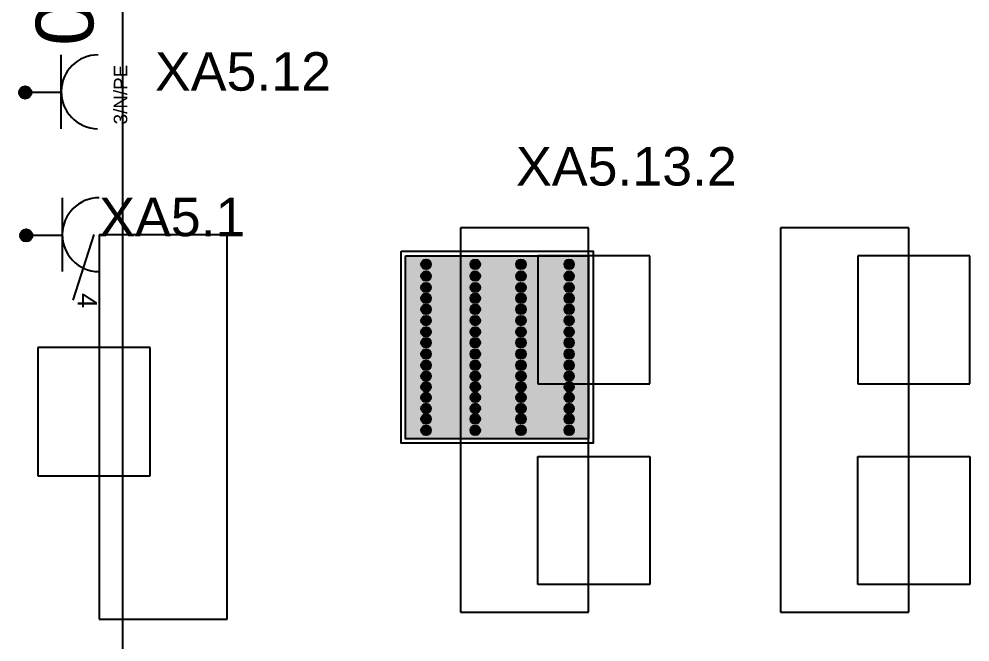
# Model space of a CAD drawing. Header units: metres. Extents: x 0 to 132, y -109 to 310.
# Drawn here: x 11.942 to 14.912, y 98.308 to 100.253 of the extents above; entities that cross this region are included whole.
import ezdxf

# ---------------------------------------------------------------- set-up
doc = ezdxf.new("R2010")
doc.units = ezdxf.units.M
doc.header["$LTSCALE"] = 0.036
doc.layers.get('0').update_dxf_attribs({"color": 252})
doc.layers.get('Defpoints').update_dxf_attribs({"color": 252})
for name, color, linetype in [('arxitektonika', 254, 'Continuous'), ('DIMBLK', 252, 'Continuous'), ('electext', 20, 'Continuous'), ('Epipla', 252, 'Continuous'), ('HLEK-SYMBOL', 3, 'Continuous'), ('HLEK_FL001_SYMBOLS', 230, 'Continuous'), ('mihanologika text', 20, 'Continuous')]:
    doc.layers.add(name, color=color, linetype=linetype)
doc.styles.get("Standard").update_dxf_attribs({"font": 'arial.ttf'})
doc.dimstyles.new('CADWDOT', dxfattribs={"dimscale": 0.1, "dimtxt": 1.8, "dimasz": 0.08, "dimexe": 2, "dimexo": 0, "dimgap": 0.09, "dimtad": 0, "dimrnd": 0.001, "dimzin": 0, "dimdsep": 46, "dimtxsty": 'Standard', "dimblk1": 'ARTDIM', "dimblk2": 'ARTDIM', "dimsah": 1, "dimcen": 0.09, "dimdle": 0.05, "dimse1": 1, "dimse2": 1, "dimadec": 0, "dimazin": 0, "dimtfac": 1, "dimtmove": 0, "dimatfit": 3, "dimldrblk": 'ARTDIM', "dimfxl": 2, "dimtvp": 0.9999, "dimtolj": 1, "dimtzin": 0, "dimarcsym": 0})

# ---------------------------------------------------------------- blocks, each defined once
blk = doc.blocks.new('A$C5883325D')
at = {"layer": 'Epipla'}
for p, q in [((1.9027, -1.3048), (1.9027, -2.5048)), ((2.3027, -1.3048), (1.9027, -1.3048)), ((2.3027, -2.5048), (2.3027, -1.3048)), ((2.9027, -1.3048), (2.9027, -2.5048)), ((3.3027, -1.3048), (2.9027, -1.3048)), ((3.3027, -2.5048), (3.3027, -1.3048)), ((1.1745, -1.3258), (0.7745, -1.3258)), ((0.7745, -1.3258), (0.7745, -2.5258)), ((1.1745, -2.5258), (1.1745, -1.3258)), ((2.144, -1.3918), (2.144, -1.7918)), ((2.494, -1.3918), (2.144, -1.3918)), ((2.494, -1.7918), (2.494, -1.3918)), ((3.144, -1.3918), (3.144, -1.7918)), ((3.494, -1.3918), (3.144, -1.3918)), ((3.494, -1.7918), (3.494, -1.3918)), ((0.9333, -1.6784), (0.5833, -1.6784)), ((0.5833, -1.6784), (0.5833, -2.0784)), ((0.9333, -2.0784), (0.9333, -1.6784)), ((2.144, -1.7918), (2.494, -1.7918)), ((3.144, -1.7918), (3.494, -1.7918)), ((2.144, -2.0179), (2.494, -2.0179)), ((2.144, -2.4179), (2.144, -2.0179)), ((2.494, -2.0179), (2.494, -2.4179)), ((3.144, -2.0179), (3.494, -2.0179)), ((3.144, -2.4179), (3.144, -2.0179)), ((3.494, -2.0179), (3.494, -2.4179)), ((0.5833, -2.0784), (0.9333, -2.0784)), ((2.494, -2.4179), (2.144, -2.4179)), ((3.494, -2.4179), (3.144, -2.4179)), ((1.9027, -2.5048), (2.3027, -2.5048)), ((2.9027, -2.5048), (3.3027, -2.5048)), ((0.7745, -2.5258), (1.1745, -2.5258))]:
    blk.add_line(p, q, dxfattribs=at)
blk = doc.blocks.new('ARTDIM')
at = {"layer": 'DIMBLK'}
for p, q in [((0, -24.9975), (0, 24.9975)), ((-24.9975, 0), (24.9975, 0))]:
    blk.add_line(p, q, dxfattribs=at)
blk.add_circle((0, 0), 8.25, dxfattribs=at)
blk = doc.blocks.new('*D478')
at = {"layer": 'arxitektonika', "color": 0, "lineweight": -2}
for p, q in [((12.2658, 100.8974), (12.2658, 100.7134)), ((12.2658, 100.7054), (12.2658, 100.1308))]:
    blk.add_line(p, q, dxfattribs=at)
at = {"layer": 'Defpoints', "color": 0, "transparency": 16777216}
for p in [(13.3182, 100.9054), (12.2658, 100.7054), (13.3182, 100.7054)]:
    blk.add_point(p, dxfattribs=at)
at = {"layer": 'arxitektonika', "color": 0, "lineweight": -2, "xscale": 0.008, "yscale": 0.008, "zscale": 0.008}
for p, rotation in [((12.2658, 100.9054), 90), ((12.2658, 100.7054), 270)]:
    blk.add_blockref('ARTDIM', p, dxfattribs=dict(at, rotation=rotation))
at = {"layer": 'arxitektonika', "color": 0, "insert": (12.0858, 100.4141), "char_height": 0.18, "attachment_point": 5, "rotation": 90}
blk.add_mtext('\\A1;0.20', dxfattribs=at)
blk = doc.blocks.new('*D479')
at = {"layer": 'arxitektonika', "color": 0, "lineweight": -2}
blk.add_line((12.2658, 100.6974), (12.2658, 93.6134), dxfattribs=at)
at = {"layer": 'Defpoints', "color": 0, "transparency": 16777216}
for p in [(13.3182, 100.7054), (12.2658, 93.6054), (13.3182, 93.6054)]:
    blk.add_point(p, dxfattribs=at)
at = {"layer": 'arxitektonika', "color": 0, "lineweight": -2, "xscale": 0.008, "yscale": 0.008, "zscale": 0.008}
for p, rotation in [((12.2658, 100.7054), 90), ((12.2658, 93.6054), 270)]:
    blk.add_blockref('ARTDIM', p, dxfattribs=dict(at, rotation=rotation))
at = {"layer": 'arxitektonika', "color": 0, "insert": (12.0858, 97.1554), "char_height": 0.18, "attachment_point": 5, "rotation": 90}
blk.add_mtext('\\A1;7.10', dxfattribs=at)
blk = doc.blocks.new('gJ6_a14')
at = {"linetype": 'Continuous'}
for p, q in [((-0.1176, 0.1119), (0.113, 0.1119)), ((0, 0.1119), (0, 0))]:
    blk.add_line(p, q, dxfattribs=at)
blk.add_arc((-0.0023, 0.2279), 0.1153, 180, 358.9566, dxfattribs=at)
blk = doc.blocks.new('*X789')
at = {"color": 0}
for p, q in [((15.598, 2.587), (15.737, 2.727)), ((15.598, 2.622), (15.702, 2.727)), ((15.605, 2.559), (15.765, 2.719)), ((15.617, 2.536), (15.789, 2.707)), ((15.623, 2.665), (15.631, 2.674)), ((15.633, 2.516), (15.808, 2.691)), ((15.636, 2.678), (15.645, 2.687)), ((15.649, 2.691), (15.658, 2.7)), ((15.653, 2.501), (15.824, 2.672)), ((15.654, 2.66), (15.662, 2.669)), ((15.662, 2.705), (15.671, 2.714)), ((15.667, 2.674), (15.676, 2.683)), ((15.676, 2.718), (15.678, 2.721)), ((15.68, 2.687), (15.689, 2.696)), ((15.685, 2.656), (15.693, 2.665)), ((15.693, 2.7), (15.702, 2.709)), ((15.698, 2.669), (15.707, 2.678)), ((15.707, 2.714), (15.715, 2.722)), ((15.711, 2.683), (15.72, 2.691)), ((15.72, 2.727), (15.721, 2.728)), ((15.724, 2.696), (15.733, 2.705)), ((15.729, 2.665), (15.738, 2.674)), ((15.738, 2.709), (15.746, 2.718)), ((15.742, 2.678), (15.751, 2.687)), ((15.751, 2.722), (15.752, 2.724)), ((15.755, 2.691), (15.764, 2.7)), ((15.76, 2.66), (15.768, 2.669)), ((15.768, 2.705), (15.777, 2.714)), ((15.773, 2.674), (15.782, 2.683)), ((15.786, 2.687), (15.795, 2.696)), ((15.791, 2.656), (15.799, 2.665)), ((15.804, 2.669), (15.813, 2.678)), ((15.601, 2.607), (15.609, 2.616)), ((15.604, 2.646), (15.605, 2.647)), ((15.605, 2.577), (15.614, 2.585)), ((15.609, 2.652), (15.618, 2.66)), ((15.611, 2.547), (15.618, 2.554)), ((15.614, 2.621), (15.623, 2.63)), ((15.618, 2.59), (15.627, 2.599)), ((15.623, 2.559), (15.631, 2.568)), ((15.627, 2.634), (15.636, 2.643)), ((15.627, 2.528), (15.636, 2.537)), ((15.631, 2.603), (15.64, 2.612)), ((15.636, 2.572), (15.645, 2.581)), ((15.64, 2.647), (15.649, 2.656)), ((15.64, 2.541), (15.649, 2.55)), ((15.645, 2.616), (15.654, 2.625)), ((15.645, 2.51), (15.654, 2.519)), ((15.649, 2.585), (15.658, 2.594)), ((15.654, 2.554), (15.662, 2.563)), ((15.658, 2.63), (15.667, 2.638)), ((15.658, 2.523), (15.667, 2.532)), ((15.662, 2.599), (15.671, 2.607)), ((15.664, 2.494), (15.671, 2.501)), ((15.667, 2.568), (15.676, 2.577)), ((15.671, 2.643), (15.68, 2.652)), ((15.671, 2.537), (15.68, 2.546)), ((15.676, 2.489), (15.836, 2.648)), ((15.676, 2.612), (15.685, 2.621)), ((15.676, 2.506), (15.685, 2.515)), ((15.68, 2.581), (15.689, 2.59)), ((15.685, 2.55), (15.693, 2.559)), ((15.689, 2.625), (15.698, 2.634)), ((15.689, 2.519), (15.698, 2.528)), ((15.693, 2.594), (15.702, 2.603)), ((15.693, 2.488), (15.702, 2.497)), ((15.698, 2.563), (15.707, 2.572)), ((15.702, 2.638), (15.711, 2.647)), ((15.702, 2.532), (15.711, 2.541)), ((15.705, 2.482), (15.843, 2.62)), ((15.707, 2.607), (15.715, 2.616)), ((15.707, 2.501), (15.715, 2.51)), ((15.711, 2.577), (15.72, 2.585)), ((15.715, 2.652), (15.724, 2.66)), ((15.715, 2.546), (15.724, 2.554)), ((15.72, 2.621), (15.729, 2.63)), ((15.72, 2.515), (15.729, 2.523)), ((15.724, 2.59), (15.733, 2.599)), ((15.724, 2.484), (15.733, 2.493)), ((15.729, 2.559), (15.738, 2.568)), ((15.733, 2.634), (15.742, 2.643)), ((15.733, 2.528), (15.742, 2.537)), ((15.738, 2.603), (15.746, 2.612)), ((15.738, 2.497), (15.746, 2.506)), ((15.741, 2.482), (15.842, 2.584)), ((15.742, 2.572), (15.751, 2.581)), ((15.746, 2.647), (15.755, 2.656)), ((15.746, 2.541), (15.755, 2.55)), ((15.751, 2.616), (15.76, 2.625)), ((15.751, 2.51), (15.76, 2.519)), ((15.755, 2.585), (15.764, 2.594)), ((15.76, 2.554), (15.768, 2.563)), ((15.764, 2.63), (15.773, 2.638)), ((15.764, 2.523), (15.773, 2.532)), ((15.768, 2.599), (15.777, 2.607)), ((15.768, 2.493), (15.777, 2.501)), ((15.773, 2.568), (15.782, 2.577)), ((15.777, 2.643), (15.786, 2.652)), ((15.777, 2.537), (15.786, 2.546)), ((15.782, 2.612), (15.791, 2.621)), ((15.782, 2.506), (15.791, 2.515)), ((15.786, 2.581), (15.795, 2.59)), ((15.791, 2.55), (15.799, 2.559)), ((15.795, 2.625), (15.804, 2.634)), ((15.795, 2.519), (15.804, 2.528)), ((15.799, 2.594), (15.808, 2.603)), ((15.804, 2.563), (15.813, 2.572)), ((15.808, 2.638), (15.817, 2.647)), ((15.808, 2.532), (15.817, 2.541)), ((15.813, 2.607), (15.822, 2.616)), ((15.817, 2.577), (15.826, 2.585)), ((15.822, 2.652), (15.83, 2.66)), ((15.822, 2.546), (15.83, 2.554)), ((15.826, 2.621), (15.835, 2.63)), ((15.83, 2.59), (15.839, 2.599)), ((15.835, 2.559), (15.835, 2.56)), ((15.839, 2.634), (15.84, 2.635)), ((15.844, 2.603), (15.844, 2.603))]:
    blk.add_line(p, q, dxfattribs=at)
blk = doc.blocks.new('GJ6_A78')
at = {"layer": 'HLEK-SYMBOL', "color": 0, "linetype": 'Continuous'}
blk.add_circle((0, 0), 0.0989, dxfattribs=at)
at = {"layer": 'HLEK-SYMBOL', "color": 0, "xscale": 0.8, "yscale": 0.8, "zscale": 0.8}
blk.add_blockref('*X789', (-12.576, -2.084), dxfattribs=at)
blk = doc.blocks.new('priza')
at = {"layer": 'HLEK_FL001_SYMBOLS', "rotation": 180}
blk.add_blockref('gJ6_a14', (87.4, -100.4952), dxfattribs=at)
at = {"layer": 'HLEK_FL001_SYMBOLS', "xscale": 0.1951472641207488, "yscale": 0.1951472641207488, "zscale": 0.1951472641207488}
blk.add_blockref('GJ6_A78', (87.4, -100.4953), dxfattribs=at)
blk = doc.blocks.new('priza tetrapli')
at = {"layer": 'HLEK_FL001_SYMBOLS', "ltscale": 5}
blk.add_line((444.1264, -18.901), (444.3314, -18.9664), dxfattribs=at)
at = {"layer": 'HLEK_FL001_SYMBOLS', "rotation": 180}
blk.add_blockref('priza', (531.5297, -119.6074), dxfattribs=at)
at = {"layer": 'HLEK_FL001_SYMBOLS', "ltscale": 5}
blk.add_text('4', height=0.06, dxfattribs=at).set_placement((444.3099, -18.9515))
blk = doc.blocks.new('biomixaniki priza 1')
at = {"layer": 'HLEK_FL001_SYMBOLS'}
blk.add_blockref('priza', (376.9186, 124.9321), dxfattribs=at)
at = {"layer": 'HLEK_FL001_SYMBOLS', "ltscale": 5}
blk.add_text('3/N/PE', height=0.042, dxfattribs=at).set_placement((464.2192, 24.1181))
blk = doc.blocks.new('panel led 4x16W 60x60cm acrylic')
at = {"layer": 'HLEK_FL001_SYMBOLS', "linetype": 'Continuous', "lineweight": 0}
h = blk.add_hatch(color=201, dxfattribs=at)
h.dxf.hatch_style = 1
h.paths.add_polyline_path([(45.4184, 65.5575), (45.4184, 64.9863), (45.9896, 64.9863), (45.9896, 65.5575)])
h.paths.add_polyline_path([(45.6208, 65.3554, -1), (45.6508, 65.3554, -1)], flags=16)
h.paths.add_polyline_path([(45.6208, 65.3904, -1), (45.6508, 65.3904, -1)], flags=16)
h.paths.add_polyline_path([(45.7936, 65.3554, -1), (45.7636, 65.3554, -1)], flags=16)
h.paths.add_polyline_path([(45.7636, 65.3904, -1), (45.7936, 65.3904, -1)], flags=16)
h.paths.add_polyline_path([(45.6508, 65.3202, -1), (45.6208, 65.3202, -1)], flags=16)
h.paths.add_polyline_path([(45.7936, 65.3202, -1), (45.7636, 65.3202, -1)], flags=16)
h.paths.add_polyline_path([(45.6208, 65.4249, -1), (45.6508, 65.4249, -1)], flags=16)
h.paths.add_polyline_path([(45.7636, 65.4249, -1), (45.7936, 65.4249, -1)], flags=16)
h.paths.add_polyline_path([(45.6508, 65.2864, -1), (45.6208, 65.2864, -1)], flags=16)
h.paths.add_polyline_path([(45.7936, 65.2864, -1), (45.7636, 65.2864, -1)], flags=16)
h.paths.add_polyline_path([(45.6208, 65.4586, -1), (45.6508, 65.4586, -1)], flags=16)
h.paths.add_polyline_path([(45.7636, 65.4586, -1), (45.7936, 65.4586, -1)], flags=16)
h.paths.add_polyline_path([(45.6508, 65.2511, -1), (45.6208, 65.2511, -1)], flags=16)
h.paths.add_polyline_path([(45.7936, 65.2511, -1), (45.7636, 65.2511, -1)], flags=16)
h.paths.add_polyline_path([(45.6208, 65.4943, -1), (45.6508, 65.4943, -1)], flags=16)
h.paths.add_polyline_path([(45.7636, 65.4943, -1), (45.7936, 65.4943, -1)], flags=16)
h.paths.add_polyline_path([(45.6508, 65.2158, -1), (45.6208, 65.2158, -1)], flags=16)
h.paths.add_polyline_path([(45.7936, 65.2158, -1), (45.7636, 65.2158, -1)], flags=16)
h.paths.add_polyline_path([(45.6208, 65.531, -1), (45.6508, 65.531, -1)], flags=16)
h.paths.add_polyline_path([(45.7636, 65.531, -1), (45.7936, 65.531, -1)], flags=16)
h.paths.add_polyline_path([(45.6508, 65.1817, -1), (45.6208, 65.1817, -1)], flags=16)
h.paths.add_polyline_path([(45.7936, 65.1817, -1), (45.7636, 65.1817, -1)], flags=16)
h.paths.add_polyline_path([(45.4672, 65.3554, -1), (45.4972, 65.3554, -1)], flags=16)
h.paths.add_polyline_path([(45.4672, 65.3904, -1), (45.4972, 65.3904, -1)], flags=16)
h.paths.add_polyline_path([(45.4972, 65.3202, -1), (45.4672, 65.3202, -1)], flags=16)
h.paths.add_polyline_path([(45.6508, 65.1482, -1), (45.6208, 65.1482, -1)], flags=16)
h.paths.add_polyline_path([(45.9441, 65.3554, -1), (45.9141, 65.3554, -1)], flags=16)
h.paths.add_polyline_path([(45.9441, 65.3904, -1), (45.9141, 65.3904, -1)], flags=16)
h.paths.add_polyline_path([(45.7936, 65.1482, -1), (45.7636, 65.1482, -1)], flags=16)
h.paths.add_polyline_path([(45.4672, 65.4249, -1), (45.4972, 65.4249, -1)], flags=16)
h.paths.add_polyline_path([(45.9441, 65.3202, -1), (45.9141, 65.3202, -1)], flags=16)
h.paths.add_polyline_path([(45.4972, 65.2864, -1), (45.4672, 65.2864, -1)], flags=16)
h.paths.add_polyline_path([(45.9141, 65.4249, -1), (45.9441, 65.4249, -1)], flags=16)
h.paths.add_polyline_path([(45.9441, 65.2864, -1), (45.9141, 65.2864, -1)], flags=16)
h.paths.add_polyline_path([(45.4672, 65.4586, -1), (45.4972, 65.4586, -1)], flags=16)
h.paths.add_polyline_path([(45.9141, 65.4586, -1), (45.9441, 65.4586, -1)], flags=16)
h.paths.add_polyline_path([(45.4972, 65.2511, -1), (45.4672, 65.2511, -1)], flags=16)
h.paths.add_polyline_path([(45.9441, 65.2511, -1), (45.9141, 65.2511, -1)], flags=16)
h.paths.add_polyline_path([(45.4672, 65.4943, -1), (45.4972, 65.4943, -1)], flags=16)
h.paths.add_polyline_path([(45.6508, 65.1152, -1), (45.6208, 65.1152, -1)], flags=16)
h.paths.add_polyline_path([(45.7936, 65.1152, -1), (45.7636, 65.1152, -1)], flags=16)
h.paths.add_polyline_path([(45.9141, 65.4943, -1), (45.9441, 65.4943, -1)], flags=16)
h.paths.add_polyline_path([(45.4972, 65.2158, -1), (45.4672, 65.2158, -1)], flags=16)
h.paths.add_polyline_path([(45.9441, 65.2158, -1), (45.9141, 65.2158, -1)], flags=16)
h.paths.add_polyline_path([(45.4672, 65.531, -1), (45.4972, 65.531, -1)], flags=16)
h.paths.add_polyline_path([(45.9141, 65.531, -1), (45.9441, 65.531, -1)], flags=16)
h.paths.add_polyline_path([(45.4972, 65.1817, -1), (45.4672, 65.1817, -1)], flags=16)
h.paths.add_polyline_path([(45.9441, 65.1817, -1), (45.9141, 65.1817, -1)], flags=16)
h.paths.add_polyline_path([(45.6508, 65.0811, -1), (45.6208, 65.0811, -1)], flags=16)
h.paths.add_polyline_path([(45.7936, 65.0811, -1), (45.7636, 65.0811, -1)], flags=16)
h.paths.add_polyline_path([(45.4972, 65.1482, -1), (45.4672, 65.1482, -1)], flags=16)
h.paths.add_polyline_path([(45.9441, 65.1482, -1), (45.9141, 65.1482, -1)], flags=16)
h.paths.add_polyline_path([(45.6508, 65.048, -1), (45.6208, 65.048, -1)], flags=16)
h.paths.add_polyline_path([(45.7936, 65.048, -1), (45.7636, 65.048, -1)], flags=16)
h.paths.add_polyline_path([(45.4972, 65.1152, -1), (45.4672, 65.1152, -1)], flags=16)
h.paths.add_polyline_path([(45.9441, 65.1152, -1), (45.9141, 65.1152, -1)], flags=16)
h.paths.add_polyline_path([(45.6508, 65.0128, -1), (45.6208, 65.0128, -1)], flags=16)
h.paths.add_polyline_path([(45.4972, 65.0811, -1), (45.4672, 65.0811, -1)], flags=16)
h.paths.add_polyline_path([(45.7936, 65.0128, -1), (45.7636, 65.0128, -1)], flags=16)
h.paths.add_polyline_path([(45.9441, 65.0811, -1), (45.9141, 65.0811, -1)], flags=16)
h.paths.add_polyline_path([(45.4972, 65.048, -1), (45.4672, 65.048, -1)], flags=16)
h.paths.add_polyline_path([(45.9441, 65.048, -1), (45.9141, 65.048, -1)], flags=16)
h.paths.add_polyline_path([(45.4972, 65.0128, -1), (45.4672, 65.0128, -1)], flags=16)
h.paths.add_polyline_path([(45.9441, 65.0128, -1), (45.9141, 65.0128, -1)], flags=16)
h = blk.add_hatch(color=11, dxfattribs=at)
h.dxf.hatch_style = 1
h.paths.add_polyline_path([(45.4972, 65.531, 1), (45.4672, 65.531, 1)])
h = blk.add_hatch(color=11, dxfattribs=at)
h.dxf.hatch_style = 1
h.paths.add_polyline_path([(45.6508, 65.531, 1), (45.6208, 65.531, 1)])
h = blk.add_hatch(color=11, dxfattribs=at)
h.dxf.hatch_style = 1
h.paths.add_polyline_path([(45.7936, 65.531, 1), (45.7636, 65.531, 1)])
h = blk.add_hatch(color=11, dxfattribs=at)
h.dxf.hatch_style = 1
h.paths.add_polyline_path([(45.9441, 65.531, 1), (45.9141, 65.531, 1)])
h = blk.add_hatch(color=11, dxfattribs=at)
h.dxf.hatch_style = 1
h.paths.add_polyline_path([(45.4972, 65.4943, 1), (45.4672, 65.4943, 1)])
h = blk.add_hatch(color=11, dxfattribs=at)
h.dxf.hatch_style = 1
h.paths.add_polyline_path([(45.6508, 65.4943, 1), (45.6208, 65.4943, 1)])
h = blk.add_hatch(color=11, dxfattribs=at)
h.dxf.hatch_style = 1
h.paths.add_polyline_path([(45.7936, 65.4943, 1), (45.7636, 65.4943, 1)])
h = blk.add_hatch(color=11, dxfattribs=at)
h.dxf.hatch_style = 1
h.paths.add_polyline_path([(45.9441, 65.4943, 1), (45.9141, 65.4943, 1)])
h = blk.add_hatch(color=11, dxfattribs=at)
h.dxf.hatch_style = 1
h.paths.add_polyline_path([(45.4972, 65.4586, 1), (45.4672, 65.4586, 1)])
h = blk.add_hatch(color=11, dxfattribs=at)
h.dxf.hatch_style = 1
h.paths.add_polyline_path([(45.6508, 65.4586, 1), (45.6208, 65.4586, 1)])
h = blk.add_hatch(color=11, dxfattribs=at)
h.dxf.hatch_style = 1
h.paths.add_polyline_path([(45.7936, 65.4586, 1), (45.7636, 65.4586, 1)])
h = blk.add_hatch(color=11, dxfattribs=at)
h.dxf.hatch_style = 1
h.paths.add_polyline_path([(45.9441, 65.4586, 1), (45.9141, 65.4586, 1)])
h = blk.add_hatch(color=11, dxfattribs=at)
h.dxf.hatch_style = 1
h.paths.add_polyline_path([(45.4972, 65.4249, 1), (45.4672, 65.4249, 1)])
h = blk.add_hatch(color=11, dxfattribs=at)
h.dxf.hatch_style = 1
h.paths.add_polyline_path([(45.6508, 65.4249, 1), (45.6208, 65.4249, 1)])
h = blk.add_hatch(color=11, dxfattribs=at)
h.dxf.hatch_style = 1
h.paths.add_polyline_path([(45.7936, 65.4249, 1), (45.7636, 65.4249, 1)])
h = blk.add_hatch(color=11, dxfattribs=at)
h.dxf.hatch_style = 1
h.paths.add_polyline_path([(45.9441, 65.4249, 1), (45.9141, 65.4249, 1)])
h = blk.add_hatch(color=11, dxfattribs=at)
h.dxf.hatch_style = 1
h.paths.add_polyline_path([(45.4972, 65.3904, 1), (45.4672, 65.3904, 1)])
h = blk.add_hatch(color=11, dxfattribs=at)
h.dxf.hatch_style = 1
h.paths.add_polyline_path([(45.6508, 65.3904, 1), (45.6208, 65.3904, 1)])
h = blk.add_hatch(color=11, dxfattribs=at)
h.dxf.hatch_style = 1
h.paths.add_polyline_path([(45.7936, 65.3904, 1), (45.7636, 65.3904, 1)])
h = blk.add_hatch(color=11, dxfattribs=at)
h.dxf.hatch_style = 1
h.paths.add_polyline_path([(45.9441, 65.3904, 1), (45.9141, 65.3904, 1)])
h = blk.add_hatch(color=11, dxfattribs=at)
h.dxf.hatch_style = 1
h.paths.add_polyline_path([(45.4972, 65.3554, 1), (45.4672, 65.3554, 1)])
h = blk.add_hatch(color=11, dxfattribs=at)
h.dxf.hatch_style = 1
h.paths.add_polyline_path([(45.6508, 65.3554, 1), (45.6208, 65.3554, 1)])
h = blk.add_hatch(color=11, dxfattribs=at)
h.dxf.hatch_style = 1
h.paths.add_polyline_path([(45.7936, 65.3554, 1), (45.7636, 65.3554, 1)])
h = blk.add_hatch(color=11, dxfattribs=at)
h.dxf.hatch_style = 1
h.paths.add_polyline_path([(45.9441, 65.3554, 1), (45.9141, 65.3554, 1)])
h = blk.add_hatch(color=11, dxfattribs=at)
h.dxf.hatch_style = 1
h.paths.add_polyline_path([(45.4972, 65.3202, 1), (45.4672, 65.3202, 1)])
h = blk.add_hatch(color=11, dxfattribs=at)
h.dxf.hatch_style = 1
h.paths.add_polyline_path([(45.6508, 65.3202, 1), (45.6208, 65.3202, 1)])
h = blk.add_hatch(color=11, dxfattribs=at)
h.dxf.hatch_style = 1
h.paths.add_polyline_path([(45.7936, 65.3202, 1), (45.7636, 65.3202, 1)])
h = blk.add_hatch(color=11, dxfattribs=at)
h.dxf.hatch_style = 1
h.paths.add_polyline_path([(45.9441, 65.3202, 1), (45.9141, 65.3202, 1)])
h = blk.add_hatch(color=11, dxfattribs=at)
h.dxf.hatch_style = 1
h.paths.add_polyline_path([(45.4972, 65.2864, 1), (45.4672, 65.2864, 1)])
h = blk.add_hatch(color=11, dxfattribs=at)
h.dxf.hatch_style = 1
h.paths.add_polyline_path([(45.6508, 65.2864, 1), (45.6208, 65.2864, 1)])
h = blk.add_hatch(color=11, dxfattribs=at)
h.dxf.hatch_style = 1
h.paths.add_polyline_path([(45.7936, 65.2864, 1), (45.7636, 65.2864, 1)])
h = blk.add_hatch(color=11, dxfattribs=at)
h.dxf.hatch_style = 1
h.paths.add_polyline_path([(45.9441, 65.2864, 1), (45.9141, 65.2864, 1)])
h = blk.add_hatch(color=11, dxfattribs=at)
h.dxf.hatch_style = 1
h.paths.add_polyline_path([(45.4972, 65.2511, 1), (45.4672, 65.2511, 1)])
h = blk.add_hatch(color=11, dxfattribs=at)
h.dxf.hatch_style = 1
h.paths.add_polyline_path([(45.6508, 65.2511, 1), (45.6208, 65.2511, 1)])
h = blk.add_hatch(color=11, dxfattribs=at)
h.dxf.hatch_style = 1
h.paths.add_polyline_path([(45.7936, 65.2511, 1), (45.7636, 65.2511, 1)])
h = blk.add_hatch(color=11, dxfattribs=at)
h.dxf.hatch_style = 1
h.paths.add_polyline_path([(45.9441, 65.2511, 1), (45.9141, 65.2511, 1)])
h = blk.add_hatch(color=11, dxfattribs=at)
h.dxf.hatch_style = 1
h.paths.add_polyline_path([(45.4972, 65.2158, 1), (45.4672, 65.2158, 1)])
h = blk.add_hatch(color=11, dxfattribs=at)
h.dxf.hatch_style = 1
h.paths.add_polyline_path([(45.6508, 65.2158, 1), (45.6208, 65.2158, 1)])
h = blk.add_hatch(color=11, dxfattribs=at)
h.dxf.hatch_style = 1
h.paths.add_polyline_path([(45.7936, 65.2158, 1), (45.7636, 65.2158, 1)])
h = blk.add_hatch(color=11, dxfattribs=at)
h.dxf.hatch_style = 1
h.paths.add_polyline_path([(45.9441, 65.2158, 1), (45.9141, 65.2158, 1)])
h = blk.add_hatch(color=11, dxfattribs=at)
h.dxf.hatch_style = 1
h.paths.add_polyline_path([(45.4972, 65.1817, 1), (45.4672, 65.1817, 1)])
h = blk.add_hatch(color=11, dxfattribs=at)
h.dxf.hatch_style = 1
h.paths.add_polyline_path([(45.6508, 65.1817, 1), (45.6208, 65.1817, 1)])
h = blk.add_hatch(color=11, dxfattribs=at)
h.dxf.hatch_style = 1
h.paths.add_polyline_path([(45.7936, 65.1817, 1), (45.7636, 65.1817, 1)])
h = blk.add_hatch(color=11, dxfattribs=at)
h.dxf.hatch_style = 1
h.paths.add_polyline_path([(45.9441, 65.1817, 1), (45.9141, 65.1817, 1)])
h = blk.add_hatch(color=11, dxfattribs=at)
h.dxf.hatch_style = 1
h.paths.add_polyline_path([(45.4972, 65.1482, 1), (45.4672, 65.1482, 1)])
h = blk.add_hatch(color=11, dxfattribs=at)
h.dxf.hatch_style = 1
h.paths.add_polyline_path([(45.6508, 65.1482, 1), (45.6208, 65.1482, 1)])
h = blk.add_hatch(color=11, dxfattribs=at)
h.dxf.hatch_style = 1
h.paths.add_polyline_path([(45.7936, 65.1482, 1), (45.7636, 65.1482, 1)])
h = blk.add_hatch(color=11, dxfattribs=at)
h.dxf.hatch_style = 1
h.paths.add_polyline_path([(45.9441, 65.1482, 1), (45.9141, 65.1482, 1)])
h = blk.add_hatch(color=11, dxfattribs=at)
h.dxf.hatch_style = 1
h.paths.add_polyline_path([(45.4972, 65.1152, 1), (45.4672, 65.1152, 1)])
h = blk.add_hatch(color=11, dxfattribs=at)
h.dxf.hatch_style = 1
h.paths.add_polyline_path([(45.6508, 65.1152, 1), (45.6208, 65.1152, 1)])
h = blk.add_hatch(color=11, dxfattribs=at)
h.dxf.hatch_style = 1
h.paths.add_polyline_path([(45.7936, 65.1152, 1), (45.7636, 65.1152, 1)])
h = blk.add_hatch(color=11, dxfattribs=at)
h.dxf.hatch_style = 1
h.paths.add_polyline_path([(45.9441, 65.1152, 1), (45.9141, 65.1152, 1)])
h = blk.add_hatch(color=11, dxfattribs=at)
h.dxf.hatch_style = 1
h.paths.add_polyline_path([(45.4972, 65.0811, 1), (45.4672, 65.0811, 1)])
h = blk.add_hatch(color=11, dxfattribs=at)
h.dxf.hatch_style = 1
h.paths.add_polyline_path([(45.6508, 65.0811, 1), (45.6208, 65.0811, 1)])
h = blk.add_hatch(color=11, dxfattribs=at)
h.dxf.hatch_style = 1
h.paths.add_polyline_path([(45.7936, 65.0811, 1), (45.7636, 65.0811, 1)])
h = blk.add_hatch(color=11, dxfattribs=at)
h.dxf.hatch_style = 1
h.paths.add_polyline_path([(45.9441, 65.0811, 1), (45.9141, 65.0811, 1)])
h = blk.add_hatch(color=11, dxfattribs=at)
h.dxf.hatch_style = 1
h.paths.add_polyline_path([(45.4972, 65.048, 1), (45.4672, 65.048, 1)])
h = blk.add_hatch(color=11, dxfattribs=at)
h.dxf.hatch_style = 1
h.paths.add_polyline_path([(45.6508, 65.048, 1), (45.6208, 65.048, 1)])
h = blk.add_hatch(color=11, dxfattribs=at)
h.dxf.hatch_style = 1
h.paths.add_polyline_path([(45.7936, 65.048, 1), (45.7636, 65.048, 1)])
h = blk.add_hatch(color=11, dxfattribs=at)
h.dxf.hatch_style = 1
h.paths.add_polyline_path([(45.9441, 65.048, 1), (45.9141, 65.048, 1)])
h = blk.add_hatch(color=11, dxfattribs=at)
h.dxf.hatch_style = 1
h.paths.add_polyline_path([(45.4972, 65.0128, 1), (45.4672, 65.0128, 1)])
h = blk.add_hatch(color=11, dxfattribs=at)
h.dxf.hatch_style = 1
h.paths.add_polyline_path([(45.6508, 65.0128, 1), (45.6208, 65.0128, 1)])
h = blk.add_hatch(color=11, dxfattribs=at)
h.dxf.hatch_style = 1
h.paths.add_polyline_path([(45.7936, 65.0128, 1), (45.7636, 65.0128, 1)])
h = blk.add_hatch(color=11, dxfattribs=at)
h.dxf.hatch_style = 1
h.paths.add_polyline_path([(45.9441, 65.0128, 1), (45.9141, 65.0128, 1)])
at = {"layer": 'HLEK_FL001_SYMBOLS'}
for points in [[(45.4043, 65.5722), (46.0043, 65.5722), (46.0043, 64.9722), (45.4043, 64.9722)], [(45.4184, 65.5575), (45.9896, 65.5575), (45.9896, 64.9863), (45.4184, 64.9863)]]:
    blk.add_lwpolyline(points, close=True, dxfattribs=at)
for centre in [(45.4822, 65.531), (45.6358, 65.531), (45.7786, 65.531), (45.9291, 65.531), (45.4822, 65.4943), (45.6358, 65.4943), (45.7786, 65.4943), (45.9291, 65.4943), (45.4822, 65.4586), (45.6358, 65.4586), (45.7786, 65.4586), (45.9291, 65.4586), (45.4822, 65.4249), (45.6358, 65.4249), (45.7786, 65.4249), (45.9291, 65.4249), (45.4822, 65.3904), (45.6358, 65.3904), (45.7786, 65.3904), (45.9291, 65.3904), (45.4822, 65.3554), (45.6358, 65.3554), (45.7786, 65.3554), (45.9291, 65.3554), (45.4822, 65.3202), (45.6358, 65.3202), (45.7786, 65.3202), (45.9291, 65.3202), (45.4822, 65.2864), (45.6358, 65.2864), (45.7786, 65.2864), (45.9291, 65.2864), (45.4822, 65.2511), (45.6358, 65.2511), (45.7786, 65.2511), (45.9291, 65.2511), (45.4822, 65.2158), (45.6358, 65.2158), (45.7786, 65.2158), (45.9291, 65.2158), (45.4822, 65.1817), (45.6358, 65.1817), (45.7786, 65.1817), (45.9291, 65.1817), (45.4822, 65.1482), (45.6358, 65.1482), (45.7786, 65.1482), (45.9291, 65.1482), (45.4822, 65.1152), (45.6358, 65.1152), (45.7786, 65.1152), (45.9291, 65.1152), (45.4822, 65.0811), (45.6358, 65.0811), (45.7786, 65.0811), (45.9291, 65.0811), (45.4822, 65.048), (45.6358, 65.048), (45.7786, 65.048), (45.9291, 65.048), (45.4822, 65.0128), (45.6358, 65.0128), (45.7786, 65.0128), (45.9291, 65.0128)]:
    blk.add_circle(centre, 0.015, dxfattribs=at)

msp = doc.modelspace()

# ---------------------------------------------------------------- block references
at = {"layer": 'arxitektonika'}
msp.add_blockref('A$C5883325D', (11.4182, 100.9054), dxfattribs=at)
at = {"layer": 'HLEK_FL001_SYMBOLS'}
for name, p, rotation in [('biomixaniki priza 1', (36.3984, -364.295), 89.99999999999999), ('priza tetrapli', (31.077, 543.707), 270)]:
    msp.add_blockref(name, p, dxfattribs=dict(at, rotation=rotation))
at = {"layer": 'HLEK_FL001_SYMBOLS', "linetype": 'Continuous', "lineweight": 0}
msp.add_blockref('panel led 4x16W 60x60cm acrylic', (-32.2687, 33.9561), dxfattribs=at)

# ---------------------------------------------------------------- texts
at = {"layer": 'electext', "insert": (13.4944, 99.853), "char_height": 0.12, "attachment_point": 1}
msp.add_mtext_dynamic_manual_height_columns('XA5.13.2', width=0.470334, gutter_width=0.6, heights=[0], dxfattribs=at)
at = {"layer": 'mihanologika text', "char_height": 0.12, "attachment_point": 1}
for s, width, insert in [('XA5.12', 0.559197, (12.3668, 100.1493)), ('XA5.1', 0.704986, (12.1927, 99.6949))]:
    msp.add_mtext_dynamic_manual_height_columns(s, width=width, gutter_width=0.6, heights=[0], dxfattribs=dict(at, insert=insert))

# ---------------------------------------------------------------- dimensions: what is measured, and where the dimension line sits
at = {"layer": 'arxitektonika'}
for base, p1, p2, picture, middle in [((12.2658, 100.7054), (13.3182, 100.9054), (13.3182, 100.7054), '*D478', (12.0858, 100.4141)), ((12.2658, 93.6054), (13.3182, 100.7054), (13.3182, 93.6054), '*D479', (12.0858, 97.1554))]:
    dim = msp.add_linear_dim(base=base, p1=p1, p2=p2, angle=90, dimstyle='CADWDOT', dxfattribs=at)
    dim.commit()
    dim.dimension.update_dxf_attribs({"geometry": picture, "text_midpoint": middle})

doc.saveas('drawing.dxf')
